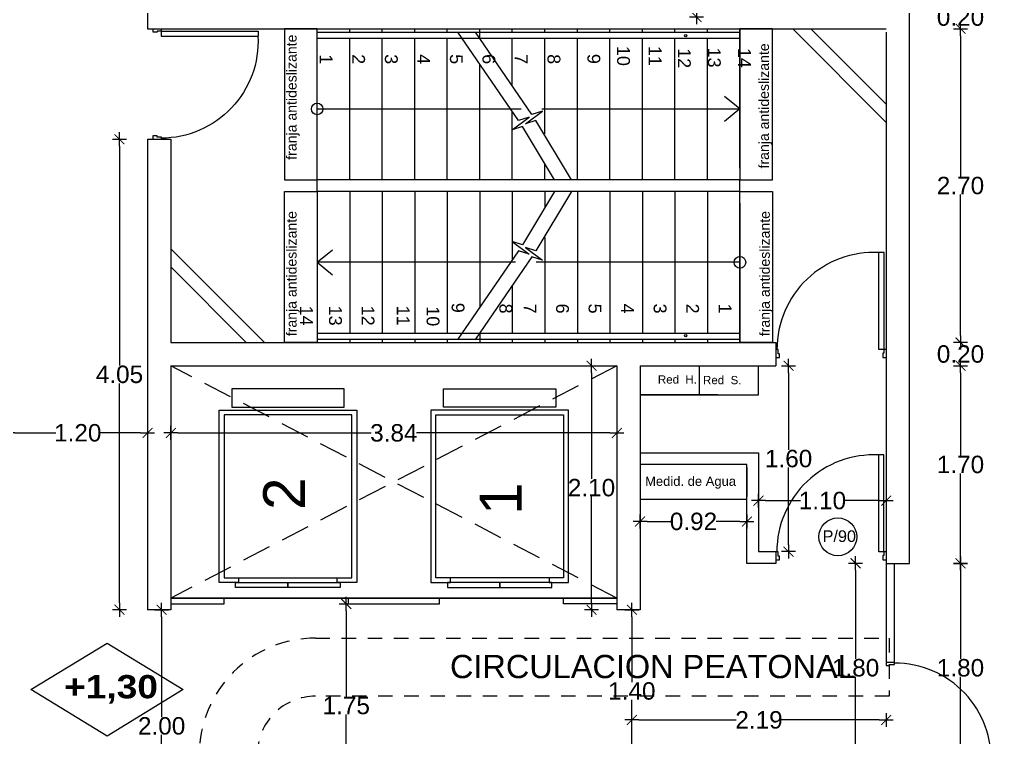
# Model space of a CAD drawing. Header units: millimetres. Extents: x 1217 to 2428, y 234 to 779.
# Drawn here: x 2363.53 to 2371.91, y 353.97 to 360.15 of the extents above; entities that cross this region are included whole.
import ezdxf

# ---------------------------------------------------------------- set-up
doc = ezdxf.new("R2010")
doc.units = ezdxf.units.MM
doc.linetypes.add('HIDDEN', pattern=[0.375, 0.25, -0.125])
doc.linetypes.add('HIDDEN2', pattern=[0.1875, 0.125, -0.0625])
doc.layers.get('0').update_dxf_attribs({"lineweight": 5})
for name, color, linetype in [('0.1', 251, 'Continuous'), ('0.3', 6, 'Continuous'), ('A-DOORSYM', 1, 'Continuous'), ('COTAS INTERIORES', 3, 'Continuous'), ('estructura', 3, 'Continuous'), ('hoja puerta', 2, 'Continuous'), ('Muebles', 8, 'Continuous'), ('muros', 7, 'Continuous'), ('PUERTAS', 2, 'Continuous'), ('SIMBOLOGIA 25', 4, 'Continuous'), ('Tabiques', 4, 'Continuous'), ('Texto', 1, 'Continuous'), ('Textos', 2, 'Continuous')]:
    doc.layers.add(name, color=color, linetype=linetype)
doc.styles.add('DIM000', font='')
doc.styles.add('INTERARQ', font='arial.ttf')
doc.styles.add('ROMANS', font='arial.ttf', dxfattribs={"height": 22.5})
doc.styles.get("Standard").update_dxf_attribs({"font": 'arial.ttf'})
doc.styles.get('DIM000').set_extended_font_data('Arial Black')
doc.dimstyles.new('ESCALA_1-50', dxfattribs={"dimtxt": 0.15, "dimasz": 0.06, "dimexe": 0.18, "dimexo": 0.0625, "dimgap": 0, "dimtad": 0, "dimtih": 1, "dimtoh": 1, "dimzin": 0, "dimdsep": 46, "dimtxsty": 'INTERARQ', "dimblk": 'DIMTICK', "dimcen": 0, "dimse1": 1, "dimse2": 1, "dimclrd": 256, "dimclre": 1, "dimclrt": 2, "dimadec": 0, "dimazin": 0, "dimtfac": 4.5, "dimtofl": 0, "dimtmove": 2, "dimatfit": 3, "dimldrblk": 'DIMTICK', "dimfxl": 1, "dimtolj": 1, "dimtzin": 0, "dimarcsym": 0})

# ---------------------------------------------------------------- blocks, each defined once
blk = doc.blocks.new('Simple-A ras - 095 x 202mm_1-19-10_54')
at = {"layer": 'A-DOORSYM'}
blk.add_arc((0.3675, 0.035), 0.8338, 87.03344, 180, dxfattribs=at)
at = {"layer": 'hoja puerta'}
for p, q in [((0.4107, 0.035), (0.4107, 0.87)), ((0.4557, 0.87), (0.4107, 0.87)), ((0.4557, 0.035), (0.4557, 0.87)), ((-0.455, 0.035), (-0.475, 0.035)), ((-0.455, -0.0038), (-0.455, 0.035)), ((0.4557, 0.035), (0.4107, 0.035)), ((0.455, 0.0012), (0.445, 0.0012)), ((0.445, 0.0012), (0.445, -0.035)), ((0.455, 0.035), (0.455, 0.0012)), ((0.475, 0.035), (0.455, 0.035)), ((-0.475, -0.035), (-0.445, -0.035)), ((-0.445, -0.0038), (-0.455, -0.0038)), ((-0.445, -0.035), (-0.445, -0.0038)), ((0.445, -0.035), (0.475, -0.035))]:
    blk.add_line(p, q, dxfattribs=at)
blk = doc.blocks.new('ASCENSOR')
blk.add_line((-0.425, 0.0855), (0.425, 0.0855))
for points in [[(-0.4839, 1.7095), (-0.4839, 1.5524), (0.4839, 1.5524), (0.4839, 1.7095)], [(0.55, 0.0855), (0.55, 1.4855), (-0.55, 1.4855), (-0.55, 0.0855), (-0.425, 0.0855), (-0.425, 0.0428), (-0.5928, 0.0428), (-0.5928, 1.5283), (0.5928, 1.5283), (0.5928, 0.0428), (0.425, 0.0428), (0.425, 0.0855)], [(0, 0.0428), (0, 0), (-0.45, 0), (-0.45, 0.0428)], [(0.45, 0.0428), (0.45, 0), (0, 0), (0, 0.0428)]]:
    blk.add_lwpolyline(points, close=True)
blk = doc.blocks.new('DIMTICK')
at = {"color": 1}
for p, q in [((-1, 0), (1, 0)), ((0, 1), (0, -1))]:
    blk.add_line(p, q, dxfattribs=at)
at = {"color": 3, "const_width": 0.141}
blk.add_lwpolyline([(0.71, 0.71), (-0.71, -0.71)], dxfattribs=at)
blk = doc.blocks.new('*D53')
at = {"layer": 'COTAS INTERIORES', "lineweight": -2, "ltscale": 3, "transparency": 16777216}
for p, q in [((2363.4927, 356.5877), (2363.8462, 356.5877)), ((2364.5746, 356.5877), (2364.2212, 356.5877))]:
    blk.add_line(p, q, dxfattribs=at)
at = {"layer": 'Defpoints', "color": 0, "ltscale": 3, "transparency": 16777216}
for p in [(2363.4327, 357.0907, 0), (2364.6346, 357.0907, 0), (2363.4327, 356.5877)]:
    blk.add_point(p, dxfattribs=at)
at = {"layer": 'COTAS INTERIORES', "lineweight": -2, "ltscale": 3, "transparency": 16777216, "xscale": 0.06, "yscale": 0.06, "zscale": 0.06, "rotation": 180}
blk.add_blockref('DIMTICK', (2363.4327, 356.5877), dxfattribs=at)
at = {"layer": 'COTAS INTERIORES', "lineweight": -2, "ltscale": 3, "transparency": 16777216, "xscale": 0.06, "yscale": 0.06, "zscale": 0.06}
blk.add_blockref('DIMTICK', (2364.6346, 356.5877), dxfattribs=at)
at = {"layer": 'COTAS INTERIORES', "color": 2, "ltscale": 3, "transparency": 16777216, "insert": (2364.0337, 356.5877), "char_height": 0.15, "attachment_point": 5, "style": 'INTERARQ'}
blk.add_mtext('\\A1;1.20', dxfattribs=at)
blk = doc.blocks.new('*D66')
at = {"layer": 'COTAS INTERIORES', "lineweight": -2, "ltscale": 3, "transparency": 16777216}
for p, q in [((2369.3607, 362.6057), (2369.3607, 361.4923)), ((2369.3607, 360.2257), (2369.3607, 361.3391))]:
    blk.add_line(p, q, dxfattribs=at)
at = {"layer": 'Defpoints', "color": 0, "ltscale": 3, "transparency": 16777216}
for p in [(2369.8346, 362.6657), (2369.3607, 360.1657), (2369.8346, 360.1657)]:
    blk.add_point(p, dxfattribs=at)
at = {"layer": 'COTAS INTERIORES', "lineweight": -2, "ltscale": 3, "transparency": 16777216, "xscale": 0.06, "yscale": 0.06, "zscale": 0.06}
for p, rotation in [((2369.3607, 362.6657), 90), ((2369.3607, 360.1657), 270)]:
    blk.add_blockref('DIMTICK', p, dxfattribs=dict(at, rotation=rotation))
at = {"layer": 'COTAS INTERIORES', "color": 2, "ltscale": 3, "transparency": 16777216, "insert": (2369.3607, 361.4157), "char_height": 0.15, "attachment_point": 5, "style": 'INTERARQ'}
blk.add_mtext('\\A1;2.50', dxfattribs=at)
blk = doc.blocks.new('*D119')
at = {"layer": 'COTAS INTERIORES', "lineweight": -2, "ltscale": 3, "transparency": 16777216}
for p, q in [((2368.4566, 357.1057), (2368.4566, 356.1923)), ((2368.4566, 355.1257), (2368.4566, 356.0391))]:
    blk.add_line(p, q, dxfattribs=at)
at = {"layer": 'Defpoints', "color": 0, "ltscale": 3, "transparency": 16777216}
for p in [(2368.4566, 357.1657), (2368.8746, 357.1657, 0), (2368.8746, 355.0657)]:
    blk.add_point(p, dxfattribs=at)
at = {"layer": 'COTAS INTERIORES', "lineweight": -2, "ltscale": 3, "transparency": 16777216, "xscale": 0.06, "yscale": 0.06, "zscale": 0.06}
for p, rotation in [((2368.4566, 357.1657), 90), ((2368.4566, 355.0657), 270)]:
    blk.add_blockref('DIMTICK', p, dxfattribs=dict(at, rotation=rotation))
at = {"layer": 'COTAS INTERIORES', "color": 2, "ltscale": 3, "transparency": 16777216, "insert": (2368.4566, 356.1157), "char_height": 0.15, "attachment_point": 5, "style": 'INTERARQ'}
blk.add_mtext('\\A1;2.10', dxfattribs=at)
blk = doc.blocks.new('*D120')
at = {"layer": 'COTAS INTERIORES', "lineweight": -2, "ltscale": 3, "transparency": 16777216}
for p, q in [((2364.8946, 356.5871), (2366.5602, 356.5871)), ((2368.6146, 356.5871), (2366.9491, 356.5871))]:
    blk.add_line(p, q, dxfattribs=at)
at = {"layer": 'Defpoints', "color": 0, "ltscale": 3, "transparency": 16777216}
for p in [(2364.8346, 357.1657, 0), (2368.6746, 357.1657, 0), (2368.6746, 356.5871)]:
    blk.add_point(p, dxfattribs=at)
at = {"layer": 'COTAS INTERIORES', "lineweight": -2, "ltscale": 3, "transparency": 16777216, "xscale": 0.06, "yscale": 0.06, "zscale": 0.06, "rotation": 180}
blk.add_blockref('DIMTICK', (2364.8346, 356.5871), dxfattribs=at)
at = {"layer": 'COTAS INTERIORES', "lineweight": -2, "ltscale": 3, "transparency": 16777216, "xscale": 0.06, "yscale": 0.06, "zscale": 0.06}
blk.add_blockref('DIMTICK', (2368.6746, 356.5871), dxfattribs=at)
at = {"layer": 'COTAS INTERIORES', "color": 2, "ltscale": 3, "transparency": 16777216, "insert": (2366.7546, 356.5871), "char_height": 0.15, "attachment_point": 5, "style": 'INTERARQ'}
blk.add_mtext('\\A1;3.84', dxfattribs=at)
blk = doc.blocks.new('*D131')
at = {"layer": 'COTAS INTERIORES', "lineweight": -2, "ltscale": 3, "transparency": 16777216}
for p, q in [((2364.3926, 359.0557), (2364.3926, 357.1673)), ((2364.3926, 355.1257), (2364.3926, 357.0141))]:
    blk.add_line(p, q, dxfattribs=at)
at = {"layer": 'Defpoints', "color": 0, "ltscale": 3, "transparency": 16777216}
for p in [(2364.3926, 359.1157), (2364.6346, 359.1157, 0), (2364.6346, 355.0657, 0)]:
    blk.add_point(p, dxfattribs=at)
at = {"layer": 'COTAS INTERIORES', "lineweight": -2, "ltscale": 3, "transparency": 16777216, "xscale": 0.06, "yscale": 0.06, "zscale": 0.06}
for p, rotation in [((2364.3926, 359.1157), 90), ((2364.3926, 355.0657), 270)]:
    blk.add_blockref('DIMTICK', p, dxfattribs=dict(at, rotation=rotation))
at = {"layer": 'COTAS INTERIORES', "color": 2, "ltscale": 3, "transparency": 16777216, "insert": (2364.3926, 357.0907), "char_height": 0.15, "attachment_point": 5, "style": 'INTERARQ'}
blk.add_mtext('\\A1;4.05', dxfattribs=at)
blk = doc.blocks.new('*D132')
at = {"layer": 'COTAS INTERIORES', "lineweight": -2, "ltscale": 3, "transparency": 16777216}
for p, q in [((2371.6331, 360.3247), (2371.6331, 360.3847)), ((2371.6331, 360.0057), (2371.6331, 359.9457))]:
    blk.add_line(p, q, dxfattribs=at)
at = {"layer": 'Defpoints', "color": 0, "ltscale": 3, "transparency": 16777216}
for p in [(2371.1948, 360.2647, 0), (2370.9946, 360.0657, 0), (2371.6331, 360.0657)]:
    blk.add_point(p, dxfattribs=at)
at = {"layer": 'COTAS INTERIORES', "lineweight": -2, "ltscale": 3, "transparency": 16777216, "xscale": 0.06, "yscale": 0.06, "zscale": 0.06}
for p, rotation in [((2371.6331, 360.2647), 270), ((2371.6331, 360.0657), 90)]:
    blk.add_blockref('DIMTICK', p, dxfattribs=dict(at, rotation=rotation))
at = {"layer": 'COTAS INTERIORES', "color": 2, "ltscale": 3, "transparency": 16777216, "insert": (2371.6331, 360.1652), "char_height": 0.15, "attachment_point": 5, "style": 'INTERARQ'}
blk.add_mtext('\\A1;0.20', dxfattribs=at)
blk = doc.blocks.new('*D133')
at = {"layer": 'COTAS INTERIORES', "lineweight": -2, "ltscale": 3, "transparency": 16777216}
for p, q in [((2371.6331, 360.0057), (2371.6331, 358.7923)), ((2371.6331, 357.4257), (2371.6331, 358.6391))]:
    blk.add_line(p, q, dxfattribs=at)
at = {"layer": 'Defpoints', "color": 0, "ltscale": 3, "transparency": 16777216}
for p in [(2370.9946, 360.0657, 0), (2370.0446, 357.3657), (2371.6331, 357.3657)]:
    blk.add_point(p, dxfattribs=at)
at = {"layer": 'COTAS INTERIORES', "lineweight": -2, "ltscale": 3, "transparency": 16777216, "xscale": 0.06, "yscale": 0.06, "zscale": 0.06}
for p, rotation in [((2371.6331, 360.0657), 90), ((2371.6331, 357.3657), 270)]:
    blk.add_blockref('DIMTICK', p, dxfattribs=dict(at, rotation=rotation))
at = {"layer": 'COTAS INTERIORES', "color": 2, "ltscale": 3, "transparency": 16777216, "insert": (2371.6331, 358.7157), "char_height": 0.15, "attachment_point": 5, "style": 'INTERARQ'}
blk.add_mtext('\\A1;2.70', dxfattribs=at)
blk = doc.blocks.new('*D134')
at = {"layer": 'COTAS INTERIORES', "lineweight": -2, "ltscale": 3, "transparency": 16777216}
for p, q in [((2371.6331, 357.4257), (2371.6331, 357.4857)), ((2371.6331, 357.1057), (2371.6331, 357.0457))]:
    blk.add_line(p, q, dxfattribs=at)
at = {"layer": 'Defpoints', "color": 0, "ltscale": 3, "transparency": 16777216}
for p in [(2370.0446, 357.3657), (2370.0446, 357.1657), (2371.6331, 357.1657)]:
    blk.add_point(p, dxfattribs=at)
at = {"layer": 'COTAS INTERIORES', "lineweight": -2, "ltscale": 3, "transparency": 16777216, "xscale": 0.06, "yscale": 0.06, "zscale": 0.06}
for p, rotation in [((2371.6331, 357.3657), 270), ((2371.6331, 357.1657), 90)]:
    blk.add_blockref('DIMTICK', p, dxfattribs=dict(at, rotation=rotation))
at = {"layer": 'COTAS INTERIORES', "color": 2, "ltscale": 3, "transparency": 16777216, "insert": (2371.6331, 357.2657), "char_height": 0.15, "attachment_point": 5, "style": 'INTERARQ'}
blk.add_mtext('\\A1;0.20', dxfattribs=at)
blk = doc.blocks.new('*D135')
at = {"layer": 'COTAS INTERIORES', "lineweight": -2, "ltscale": 3, "transparency": 16777216}
for p, q in [((2371.6331, 357.1057), (2371.6331, 356.3919)), ((2371.6331, 355.5249), (2371.6331, 356.2387))]:
    blk.add_line(p, q, dxfattribs=at)
at = {"layer": 'Defpoints', "color": 0, "ltscale": 3, "transparency": 16777216}
for p in [(2370.0446, 357.1657), (2371.1935, 355.4649, 0), (2371.6331, 355.4649)]:
    blk.add_point(p, dxfattribs=at)
at = {"layer": 'COTAS INTERIORES', "lineweight": -2, "ltscale": 3, "transparency": 16777216, "xscale": 0.06, "yscale": 0.06, "zscale": 0.06}
for p, rotation in [((2371.6331, 357.1657), 90), ((2371.6331, 355.4649), 270)]:
    blk.add_blockref('DIMTICK', p, dxfattribs=dict(at, rotation=rotation))
at = {"layer": 'COTAS INTERIORES', "color": 2, "ltscale": 3, "transparency": 16777216, "insert": (2371.6331, 356.3153), "char_height": 0.15, "attachment_point": 5, "style": 'INTERARQ'}
blk.add_mtext('\\A1;1.70', dxfattribs=at)
blk = doc.blocks.new('*D136')
at = {"layer": 'COTAS INTERIORES', "lineweight": -2, "ltscale": 3, "transparency": 16777216}
for p, q in [((2371.6331, 355.4049), (2371.6331, 354.6419)), ((2371.6331, 353.7258), (2371.6331, 354.4888))]:
    blk.add_line(p, q, dxfattribs=at)
at = {"layer": 'Defpoints', "color": 0, "ltscale": 3, "transparency": 16777216}
for p in [(2371.1935, 355.4649, 0), (2371.1936, 353.6658), (2371.6331, 353.6658)]:
    blk.add_point(p, dxfattribs=at)
at = {"layer": 'COTAS INTERIORES', "lineweight": -2, "ltscale": 3, "transparency": 16777216, "xscale": 0.06, "yscale": 0.06, "zscale": 0.06}
for p, rotation in [((2371.6331, 355.4649), 90), ((2371.6331, 353.6658), 270)]:
    blk.add_blockref('DIMTICK', p, dxfattribs=dict(at, rotation=rotation))
at = {"layer": 'COTAS INTERIORES', "color": 2, "ltscale": 3, "transparency": 16777216, "insert": (2371.6331, 354.5654), "char_height": 0.15, "attachment_point": 5, "style": 'INTERARQ'}
blk.add_mtext('\\A1;1.80', dxfattribs=at)
blk = doc.blocks.new('*D238')
at = {"layer": 'COTAS INTERIORES', "lineweight": -2, "ltscale": 3, "transparency": 16777216}
for p, q in [((2364.7557, 355.0057), (2364.7557, 354.1419)), ((2364.7557, 353.1248), (2364.7557, 353.9887))]:
    blk.add_line(p, q, dxfattribs=at)
at = {"layer": 'Defpoints', "color": 0, "ltscale": 3, "transparency": 16777216}
for p in [(2364.6346, 355.0657, 0), (2364.6346, 353.0648, 0), (2364.7557, 353.0648)]:
    blk.add_point(p, dxfattribs=at)
at = {"layer": 'COTAS INTERIORES', "lineweight": -2, "ltscale": 3, "transparency": 16777216, "xscale": 0.06, "yscale": 0.06, "zscale": 0.06}
for p, rotation in [((2364.7557, 355.0657), 90), ((2364.7557, 353.0648), 270)]:
    blk.add_blockref('DIMTICK', p, dxfattribs=dict(at, rotation=rotation))
at = {"layer": 'COTAS INTERIORES', "color": 2, "ltscale": 3, "transparency": 16777216, "insert": (2364.7557, 354.0653), "char_height": 0.15, "attachment_point": 5, "style": 'INTERARQ'}
blk.add_mtext('\\A1;2.00', dxfattribs=at)
blk = doc.blocks.new('*D239')
at = {"layer": 'COTAS INTERIORES', "lineweight": -2, "ltscale": 3, "transparency": 16777216}
for p, q in [((2366.3452, 355.0557), (2366.3452, 354.3173)), ((2366.3452, 353.4257), (2366.3452, 354.1641))]:
    blk.add_line(p, q, dxfattribs=at)
at = {"layer": 'Defpoints', "color": 0, "ltscale": 3, "transparency": 16777216}
for p in [(2364.8346, 355.1157, 0), (2366.3452, 355.1157), (2366.1346, 353.3657, 0)]:
    blk.add_point(p, dxfattribs=at)
at = {"layer": 'COTAS INTERIORES', "lineweight": -2, "ltscale": 3, "transparency": 16777216, "xscale": 0.06, "yscale": 0.06, "zscale": 0.06}
for p, rotation in [((2366.3452, 355.1157), 90), ((2366.3452, 353.3657), 270)]:
    blk.add_blockref('DIMTICK', p, dxfattribs=dict(at, rotation=rotation))
at = {"layer": 'COTAS INTERIORES', "color": 2, "ltscale": 3, "transparency": 16777216, "insert": (2366.3452, 354.2407), "char_height": 0.15, "attachment_point": 5, "style": 'INTERARQ'}
blk.add_mtext('\\A1;1.75', dxfattribs=at)
blk = doc.blocks.new('*D241')
at = {"layer": 'COTAS INTERIORES', "lineweight": -2, "ltscale": 3, "transparency": 16777216}
for p, q in [((2369.9546, 356.0045), (2370.2571, 356.0045)), ((2370.9346, 356.0045), (2370.6321, 356.0045))]:
    blk.add_line(p, q, dxfattribs=at)
at = {"layer": 'Defpoints', "color": 0, "ltscale": 3, "transparency": 16777216}
for p in [(2370.9946, 356.0045), (2369.8946, 355.7326, 0), (2370.9946, 355.6957, 0)]:
    blk.add_point(p, dxfattribs=at)
at = {"layer": 'COTAS INTERIORES', "lineweight": -2, "ltscale": 3, "transparency": 16777216, "xscale": 0.06, "yscale": 0.06, "zscale": 0.06, "rotation": 180}
blk.add_blockref('DIMTICK', (2369.8946, 356.0045), dxfattribs=at)
at = {"layer": 'COTAS INTERIORES', "lineweight": -2, "ltscale": 3, "transparency": 16777216, "xscale": 0.06, "yscale": 0.06, "zscale": 0.06}
blk.add_blockref('DIMTICK', (2370.9946, 356.0045), dxfattribs=at)
at = {"layer": 'COTAS INTERIORES', "color": 2, "ltscale": 3, "transparency": 16777216, "insert": (2370.4446, 356.0045), "char_height": 0.15, "attachment_point": 5, "style": 'INTERARQ'}
blk.add_mtext('\\A1;1.10', dxfattribs=at)
blk = doc.blocks.new('*D242')
at = {"layer": 'COTAS INTERIORES', "lineweight": -2, "ltscale": 3, "transparency": 16777216}
for p, q in [((2370.1532, 357.1057), (2370.1532, 356.4423)), ((2370.1532, 355.6257), (2370.1532, 356.2891))]:
    blk.add_line(p, q, dxfattribs=at)
at = {"layer": 'Defpoints', "color": 0, "ltscale": 3, "transparency": 16777216}
for p in [(2371.4337, 357.1657, 0), (2369.9951, 355.5657, 0), (2370.1532, 355.5657)]:
    blk.add_point(p, dxfattribs=at)
at = {"layer": 'COTAS INTERIORES', "lineweight": -2, "ltscale": 3, "transparency": 16777216, "xscale": 0.06, "yscale": 0.06, "zscale": 0.06}
for p, rotation in [((2370.1532, 357.1657), 90), ((2370.1532, 355.5657), 270)]:
    blk.add_blockref('DIMTICK', p, dxfattribs=dict(at, rotation=rotation))
at = {"layer": 'COTAS INTERIORES', "color": 2, "ltscale": 3, "transparency": 16777216, "insert": (2370.1532, 356.3657), "char_height": 0.15, "attachment_point": 5, "style": 'INTERARQ'}
blk.add_mtext('\\A1;1.60', dxfattribs=at)
blk = doc.blocks.new('*D243')
at = {"layer": 'COTAS INTERIORES', "lineweight": -2, "ltscale": 3, "transparency": 16777216}
for p, q in [((2368.9346, 355.8251), (2369.1406, 355.8251)), ((2369.7346, 355.8251), (2369.5287, 355.8251))]:
    blk.add_line(p, q, dxfattribs=at)
at = {"layer": 'Defpoints', "color": 0, "ltscale": 3, "transparency": 16777216}
for p in [(2368.8746, 355.8251), (2368.8746, 355.4657, 0), (2369.7946, 355.4657, 0)]:
    blk.add_point(p, dxfattribs=at)
at = {"layer": 'COTAS INTERIORES', "lineweight": -2, "ltscale": 3, "transparency": 16777216, "xscale": 0.06, "yscale": 0.06, "zscale": 0.06, "rotation": 180}
blk.add_blockref('DIMTICK', (2368.8746, 355.8251), dxfattribs=at)
at = {"layer": 'COTAS INTERIORES', "lineweight": -2, "ltscale": 3, "transparency": 16777216, "xscale": 0.06, "yscale": 0.06, "zscale": 0.06}
blk.add_blockref('DIMTICK', (2369.7946, 355.8251), dxfattribs=at)
at = {"layer": 'COTAS INTERIORES', "color": 2, "ltscale": 3, "transparency": 16777216, "insert": (2369.3346, 355.8251), "char_height": 0.15, "attachment_point": 5, "style": 'INTERARQ'}
blk.add_mtext('\\A1;0.92', dxfattribs=at)
blk = doc.blocks.new('*D245')
at = {"layer": 'COTAS INTERIORES', "lineweight": -2, "ltscale": 3, "transparency": 16777216}
for p, q in [((2368.8037, 355.0057), (2368.8037, 354.4424)), ((2368.8037, 353.7258), (2368.8037, 354.2892))]:
    blk.add_line(p, q, dxfattribs=at)
at = {"layer": 'Defpoints', "color": 0, "ltscale": 3, "transparency": 16777216}
for p in [(2368.7746, 355.0657, 0), (2368.8037, 353.6658, 0), (2368.8037, 353.6658)]:
    blk.add_point(p, dxfattribs=at)
at = {"layer": 'COTAS INTERIORES', "lineweight": -2, "ltscale": 3, "transparency": 16777216, "xscale": 0.06, "yscale": 0.06, "zscale": 0.06}
for p, rotation in [((2368.8037, 355.0657), 90), ((2368.8037, 353.6658), 270)]:
    blk.add_blockref('DIMTICK', p, dxfattribs=dict(at, rotation=rotation))
at = {"layer": 'COTAS INTERIORES', "color": 2, "ltscale": 3, "transparency": 16777216, "insert": (2368.8037, 354.3658), "char_height": 0.15, "attachment_point": 5, "style": 'INTERARQ'}
blk.add_mtext('\\A1;1.40', dxfattribs=at)
blk = doc.blocks.new('*D246')
at = {"layer": 'COTAS INTERIORES', "lineweight": -2, "ltscale": 3, "transparency": 16777216}
for p, q in [((2368.8637, 354.117), (2369.7024, 354.117)), ((2370.9336, 354.117), (2370.0949, 354.117))]:
    blk.add_line(p, q, dxfattribs=at)
at = {"layer": 'Defpoints', "color": 0, "ltscale": 3, "transparency": 16777216}
for p in [(2370.9936, 354.117), (2370.9936, 353.6317, 0), (2368.8037, 353.5728, 0)]:
    blk.add_point(p, dxfattribs=at)
at = {"layer": 'COTAS INTERIORES', "lineweight": -2, "ltscale": 3, "transparency": 16777216, "xscale": 0.06, "yscale": 0.06, "zscale": 0.06, "rotation": 180}
blk.add_blockref('DIMTICK', (2368.8037, 354.117), dxfattribs=at)
at = {"layer": 'COTAS INTERIORES', "lineweight": -2, "ltscale": 3, "transparency": 16777216, "xscale": 0.06, "yscale": 0.06, "zscale": 0.06}
blk.add_blockref('DIMTICK', (2370.9936, 354.117), dxfattribs=at)
at = {"layer": 'COTAS INTERIORES', "color": 2, "ltscale": 3, "transparency": 16777216, "insert": (2369.8986, 354.117), "char_height": 0.15, "attachment_point": 5, "style": 'INTERARQ'}
blk.add_mtext('\\A1;2.19', dxfattribs=at)
blk = doc.blocks.new('*D247')
at = {"layer": 'COTAS INTERIORES', "lineweight": -2, "ltscale": 3, "transparency": 16777216}
for p, q in [((2370.7298, 355.4058), (2370.7298, 354.6424)), ((2370.7298, 353.7258), (2370.7298, 354.4892))]:
    blk.add_line(p, q, dxfattribs=at)
at = {"layer": 'Defpoints', "color": 0, "ltscale": 3, "transparency": 16777216}
for p in [(2369.7946, 355.4658, 0), (2369.7081, 353.6658, 0), (2370.7298, 353.6658)]:
    blk.add_point(p, dxfattribs=at)
at = {"layer": 'COTAS INTERIORES', "lineweight": -2, "ltscale": 3, "transparency": 16777216, "xscale": 0.06, "yscale": 0.06, "zscale": 0.06}
for p, rotation in [((2370.7298, 355.4658), 90), ((2370.7298, 353.6658), 270)]:
    blk.add_blockref('DIMTICK', p, dxfattribs=dict(at, rotation=rotation))
at = {"layer": 'COTAS INTERIORES', "color": 2, "ltscale": 3, "transparency": 16777216, "insert": (2370.7298, 354.5658), "char_height": 0.15, "attachment_point": 5, "style": 'INTERARQ'}
blk.add_mtext('\\A1;1.80', dxfattribs=at)

msp = doc.modelspace()

# ---------------------------------------------------------------- linework, layer by layer
at = {"layer": '0.1'}
for p, q in [((2368.09135, 355.3417, 0), (2367.24135, 355.3417, 0)), ((2368.09135, 355.3417, 0), (2367.24135, 355.3417, 0)), ((2368.67462, 355.16572, 0), (2364.83462, 355.16572, 0)), ((2368.67462, 355.16572, 0), (2364.83462, 355.16572, 0)), ((2366.15462, 355.16572, 0), (2365.25462, 355.16572, 0))]:
    msp.add_line(p, q, dxfattribs=at)
at = {"layer": '0.1', "elevation": 0}
for points in [[(2369.73462, 357.36572), (2369.73462, 358.66572), (2370.01462, 358.66572), (2370.01462, 357.36572)], [(2366.39289, 355.3417), (2366.39289, 356.7417), (2365.29289, 356.7417), (2365.29289, 355.3417), (2365.41789, 355.3417), (2365.41789, 355.29893), (2365.25012, 355.29893), (2365.25012, 356.78447), (2366.43566, 356.78447), (2366.43566, 355.29893), (2366.26789, 355.29893), (2366.26789, 355.3417)], [(2366.39289, 355.3417), (2366.39289, 356.7417), (2365.29289, 356.7417), (2365.29289, 355.3417), (2365.41789, 355.3417), (2365.41789, 355.29893), (2365.25012, 355.29893), (2365.25012, 356.78447), (2366.43566, 356.78447), (2366.43566, 355.29893), (2366.26789, 355.29893), (2366.26789, 355.3417)], [(2367.11635, 355.3417), (2367.11635, 356.7417), (2368.21635, 356.7417), (2368.21635, 355.3417), (2368.09135, 355.3417), (2368.09135, 355.29893), (2368.25912, 355.29893), (2368.25912, 356.78447), (2367.07358, 356.78447), (2367.07358, 355.29893), (2367.24135, 355.29893), (2367.24135, 355.3417)], [(2367.11635, 355.3417), (2367.11635, 356.7417), (2368.21635, 356.7417), (2368.21635, 355.3417), (2368.09135, 355.3417), (2368.09135, 355.29893), (2368.25912, 355.29893), (2368.25912, 356.78447), (2367.07358, 356.78447), (2367.07358, 355.29893), (2367.24135, 355.29893), (2367.24135, 355.3417)], [(2367.21635, 355.29893), (2367.21635, 355.25617), (2367.66635, 355.25617), (2367.66635, 355.29893)], [(2367.21635, 355.29893), (2367.21635, 355.25617), (2367.66635, 355.25617), (2367.66635, 355.29893)], [(2367.66635, 355.29893), (2367.66635, 355.25617), (2368.11635, 355.25617), (2368.11635, 355.29893)], [(2367.66635, 355.29893), (2367.66635, 355.25617), (2368.11635, 355.25617), (2368.11635, 355.29893)]]:
    msp.add_lwpolyline(points, close=True, dxfattribs=at)
at = {"layer": '0.1', "ltscale": 3, "elevation": 0}
for points in [[(2368.87462, 356.91634), (2369.89461, 356.91634), (2369.89461, 357.16571)], [(2369.38462, 357.16571), (2369.38462, 356.91634)], [(2369.54527, 356.91634), (2368.87465, 356.91634)], [(2369.79461, 356.29098), (2369.79461, 356.04161)], [(2369.79461, 356.01572), (2368.87462, 356.01572)]]:
    msp.add_lwpolyline(points, dxfattribs=at)
at = {"layer": '0.1', "elevation": 0}
for points in [[(2364.83462, 355.16572), (2368.67462, 355.16572)], [(2364.83462, 355.16572), (2368.67462, 355.16572)], [(2364.83462, 355.11572), (2365.29289, 355.11572), (2365.29289, 355.16572)], [(2365.05912, 355.16572), (2368.67462, 355.16572)], [(2365.05912, 355.16572), (2368.67462, 355.16572)], [(2365.05912, 355.16572), (2368.67462, 355.16572)], [(2366.36185, 355.16572), (2366.36185, 355.11572), (2367.14739, 355.11572), (2367.14739, 355.16572)], [(2368.67462, 355.11572), (2368.21635, 355.11572), (2368.21635, 355.16572)]]:
    msp.add_lwpolyline(points, dxfattribs=at)
at = {"layer": '0.1', "linetype": 'HIDDEN2', "elevation": 0}
msp.add_lwpolyline([(2366.07995, 354.8213), (2371.01963, 354.8213), (2371.01963, 354.3213), (2366.07995, 354.3213, 0.4142136), (2365.57995, 353.8213), (2365.57995, 352.58039), (2365.82498, 352.58039), (2365.32995, 352.16911), (2364.83493, 352.58039), (2365.07995, 352.58039), (2365.07995, 353.8213, -0.4142136), (2366.07995, 354.8213, -0.2152504)], format="xyb", dxfattribs=at)
at = {"layer": '0.3'}
for p, q in [((2366.09462, 360.03572, 0), (2367.4568, 360.03572, 0)), ((2366.09462, 359.98572, 0), (2367.4912, 359.98572, 0)), ((2367.4568, 360.03572, 0), (2369.73462, 360.03572, 0)), ((2367.4912, 359.98572, 0), (2369.73462, 359.98572, 0)), ((2369.73462, 358.76572, 0), (2366.09462, 358.76572, 0)), ((2366.09462, 358.66572, 0), (2366.09462, 358.76572, 0)), ((2369.73462, 358.66572, 0), (2369.73462, 358.76572, 0)), ((2369.73462, 358.66572, 0), (2366.09462, 358.66572, 0)), ((2366.09462, 357.44572, 0), (2367.4912, 357.44572, 0)), ((2366.09462, 357.39572, 0), (2367.4568, 357.39572, 0)), ((2367.4568, 357.39572, 0), (2369.73462, 357.39572, 0)), ((2367.4912, 357.44572, 0), (2369.73462, 357.44572, 0)), ((2368.87462, 356.41572, 0), (2369.89461, 356.41572, 0)), ((2369.89461, 356.41572, 0), (2369.89461, 355.56571, 0)), ((2369.89461, 355.56571, 0), (2370.0436, 355.56571, 0)), ((2370.0436, 355.56571, 0), (2370.0436, 355.46488, 0)), ((2370.0436, 355.46488, 0), (2369.79461, 355.46488, 0))]:
    msp.add_line(p, q, dxfattribs=at)
at = {"layer": '0.3', "elevation": 0}
for points in [[(2369.79461, 355.46488), (2369.79461, 356.31572), (2368.87462, 356.31572), (2368.87462, 356.31572)], [(2370.99457, 355.46488), (2370.99457, 354.61583), (2371.06457, 354.61583), (2371.06457, 355.46488)]]:
    msp.add_lwpolyline(points, dxfattribs=at)
at = {"layer": 'estructura', "color": 1}
for p, q in [((2366.09462, 360.03572, 0), (2366.09462, 360.06572, 0)), ((2366.37462, 360.03572, 0), (2366.37462, 360.06572, 0)), ((2366.65462, 360.03572, 0), (2366.65462, 360.06572, 0)), ((2366.93462, 360.03572, 0), (2366.93462, 360.06572, 0)), ((2367.21462, 360.03572, 0), (2367.21462, 360.06572, 0)), ((2367.77462, 360.03572, 0), (2367.77462, 360.06572, 0)), ((2368.05462, 360.03572, 0), (2368.05462, 360.06572, 0)), ((2368.33462, 360.03572, 0), (2368.33462, 360.06572, 0)), ((2368.61462, 360.03572, 0), (2368.61462, 360.06572, 0)), ((2368.89462, 360.03572, 0), (2368.89462, 360.06572, 0)), ((2369.17462, 360.03572, 0), (2369.17462, 360.06572, 0)), ((2369.45462, 360.03572, 0), (2369.45462, 360.06572, 0)), ((2366.09462, 358.86572, 0), (2366.09462, 359.98572, 0)), ((2366.37462, 358.76572, 0), (2366.37462, 359.98572, 0)), ((2366.65462, 358.76572, 0), (2366.65462, 359.98572, 0)), ((2366.93462, 358.76572, 0), (2366.93462, 359.98572, 0)), ((2367.21462, 358.76572, 0), (2367.21462, 359.98572, 0)), ((2367.77462, 359.57368, 0), (2367.77462, 359.98572, 0)), ((2368.05462, 359.16178, 0), (2368.05462, 359.98572, 0)), ((2368.33462, 358.76572, 0), (2368.33462, 359.98572, 0)), ((2368.61462, 358.76572, 0), (2368.61462, 359.98572, 0)), ((2368.89462, 358.76572, 0), (2368.89462, 359.98572, 0)), ((2369.17462, 358.76572, 0), (2369.17462, 359.98572, 0)), ((2369.45462, 358.76572, 0), (2369.45462, 359.98572, 0)), ((2367.49462, 358.76572, 0), (2367.49462, 359.7612, 0)), ((2369.73462, 359.37572, 0), (2369.60287, 359.48252, 0)), ((2367.77462, 358.76572, 0), (2367.77462, 359.35414, 0)), ((2368.02819, 359.37572, 0), (2369.73462, 359.37572, 0)), ((2369.73462, 359.37572, 0), (2369.60287, 359.26892, 0)), ((2368.05462, 358.76572, 0), (2368.05462, 358.90523, 0)), ((2366.37462, 358.66572, 0), (2366.37462, 357.44572, 0)), ((2366.65462, 358.66572, 0), (2366.65462, 357.44572, 0)), ((2366.93462, 358.66572, 0), (2366.93462, 357.44572, 0)), ((2367.21462, 358.66572, 0), (2367.21462, 357.44572, 0)), ((2367.49462, 358.66572, 0), (2367.49462, 357.67023, 0)), ((2367.77462, 358.66572, 0), (2367.77462, 358.07729, 0)), ((2368.05462, 358.66572, 0), (2368.05462, 358.5262, 0)), ((2368.33462, 358.66572, 0), (2368.33462, 357.44572, 0)), ((2368.61462, 358.66572, 0), (2368.61462, 357.44572, 0)), ((2368.89462, 358.66572, 0), (2368.89462, 357.44572, 0)), ((2369.17462, 358.66572, 0), (2369.17462, 357.44572, 0)), ((2369.45462, 358.66572, 0), (2369.45462, 357.44572, 0)), ((2369.73462, 358.56572, 0), (2369.73462, 357.36572, 0)), ((2368.05462, 358.26965, 0), (2368.05462, 357.44572, 0)), ((2366.09462, 358.05572, 0), (2366.22636, 358.16252, 0)), ((2367.80105, 358.05572, 0), (2366.09462, 358.05572, 0)), ((2366.09462, 358.05572, 0), (2366.22636, 357.94891, 0)), ((2367.77462, 357.85775, 0), (2367.77462, 357.44572, 0)), ((2366.09462, 357.39572, 0), (2366.09462, 357.36572, 0)), ((2366.37462, 357.39572, 0), (2366.37462, 357.36572, 0)), ((2366.65462, 357.39572, 0), (2366.65462, 357.36572, 0)), ((2366.93462, 357.39572, 0), (2366.93462, 357.36572, 0)), ((2367.21462, 357.39572, 0), (2367.21462, 357.36572, 0)), ((2367.77462, 357.39572, 0), (2367.77462, 357.36572, 0)), ((2368.05462, 357.39572, 0), (2368.05462, 357.36572, 0)), ((2368.33462, 357.39572, 0), (2368.33462, 357.36572, 0)), ((2368.61462, 357.39572, 0), (2368.61462, 357.36572, 0)), ((2368.89462, 357.39572, 0), (2368.89462, 357.36572, 0)), ((2369.17462, 357.39572, 0), (2369.17462, 357.36572, 0)), ((2369.45462, 357.39572, 0), (2369.45462, 357.36572, 0))]:
    msp.add_line(p, q, dxfattribs=at)
at = {"layer": 'estructura', "color": 1, "elevation": 0}
for points in [[(2368.1386, 358.76572), (2367.86234, 359.22461), (2367.774, 359.19668), (2367.91845, 359.30432), (2367.82756, 359.27717), (2367.30579, 360.03572)], [(2368.28514, 358.76572), (2367.97753, 359.27669), (2367.8892, 359.24875), (2368.03364, 359.35639), (2367.94275, 359.32924), (2367.4568, 360.03572)], [(2366.09462, 359.37572), (2367.85017, 359.37572)], [(2368.1386, 358.66572), (2367.86234, 358.20682), (2367.774, 358.23475), (2367.91845, 358.12711), (2367.82756, 358.15426), (2367.30579, 357.39572)], [(2368.28514, 358.66572), (2367.97753, 358.15474), (2367.8892, 358.18268), (2368.03364, 358.07504), (2367.94275, 358.10219), (2367.4568, 357.39572)], [(2369.73462, 358.05572), (2367.97906, 358.05572)]]:
    msp.add_lwpolyline(points, dxfattribs=at)
at = {"layer": 'estructura', "color": 2}
for centre in [(2366.09462, 359.37572, 0), (2369.73462, 358.05572, 0)]:
    msp.add_circle(centre, 0.05, dxfattribs=at)
at = {"layer": 'Muebles', "color": 8, "linetype": 'HIDDEN', "ltscale": 20}
for p, q in [((2369.73462, 358.86572, 0), (2369.73462, 360.06572, 0)), ((2366.09462, 358.56572, 0), (2366.09462, 357.44572, 0))]:
    msp.add_line(p, q, dxfattribs=at)
at = {"layer": 'Muebles', "color": 8, "linetype": 'HIDDEN', "ltscale": 20, "elevation": 0}
for points in [[(2365.81462, 360.06572), (2365.81462, 358.76572), (2366.09462, 358.76572), (2366.09462, 360.06572)], [(2369.73462, 360.06572), (2369.73462, 358.76572), (2370.01462, 358.76572), (2370.01462, 360.06572)], [(2365.81462, 357.36572), (2365.81462, 358.66572), (2366.09462, 358.66572), (2366.09462, 357.36572)]]:
    msp.add_lwpolyline(points, close=True, dxfattribs=at)
at = {"layer": 'muros'}
for p, q in [((2364.63462, 360.06572, 0), (2370.99462, 360.06572, 0)), ((2364.83462, 359.11572, 0), (2364.83462, 357.36572, 0)), ((2364.83462, 357.36572, 0), (2370.04462, 357.36572, 0)), ((2364.83462, 357.16572, 0), (2364.83462, 355.06572, 0)), ((2364.83462, 357.16572, 0), (2368.67462, 357.16572, 0)), ((2368.67462, 357.16572, 0), (2368.67462, 355.06572, 0)), ((2368.8746, 357.16571, 0), (2370.04458, 357.16571, 0)), ((2368.87462, 357.16572, 0), (2370.04462, 357.16572, 0)), ((2368.87462, 357.16572, 0), (2368.87462, 355.06572, 0)), ((2364.83462, 355.06572, 0), (2364.63462, 355.06572, 0))]:
    msp.add_line(p, q, dxfattribs=at)
at = {"layer": 'muros', "elevation": 0}
for points in [[(2364.63462, 360.91573), (2364.63462, 360.06572)], [(2370.99457, 360.03572), (2370.99457, 355.46488), (2371.19351, 355.46488), (2371.19351, 360.23474)], [(2364.63462, 359.11572), (2364.83462, 359.11572)], [(2364.63462, 359.11572), (2364.63462, 355.06572)], [(2364.63462, 359.11572), (2364.83462, 359.11572)], [(2370.04462, 357.36572), (2370.04462, 357.16572)], [(2368.87462, 355.06572), (2368.67462, 355.06572)]]:
    msp.add_lwpolyline(points, dxfattribs=at)
at = {"layer": 'SIMBOLOGIA 25'}
for p, q in [((2366.09462, 359.98572, 0), (2366.09462, 360.03572, 0)), ((2369.73462, 359.98572, 0), (2369.73462, 360.03572, 0)), ((2366.09462, 357.44572, 0), (2366.09462, 357.39572, 0)), ((2369.73462, 357.44572, 0), (2369.73462, 357.39572, 0))]:
    msp.add_line(p, q, dxfattribs=at)
at = {"layer": 'Tabiques', "color": 8, "linetype": 'HIDDEN', "ltscale": 2}
for p, q in [((2367.49462, 359.98074, 0), (2367.49462, 360.06572, 0)), ((2367.49462, 357.45069, 0), (2367.49462, 357.36572, 0))]:
    msp.add_line(p, q, dxfattribs=at)
at = {"layer": 'Tabiques'}
for p, q in [((2370.99462, 359.26015, 0), (2370.18905, 360.06572, 0)), ((2370.99462, 359.41572, 0), (2370.34462, 360.06572, 0)), ((2364.83462, 358.17128, 0), (2365.64018, 357.36572, 0)), ((2364.83462, 358.01572, 0), (2365.48462, 357.36572, 0))]:
    msp.add_line(p, q, dxfattribs=at)
at = {"layer": 'Tabiques', "color": 8, "linetype": 'HIDDEN2', "ltscale": 2}
for p, q in [((2368.67462, 357.16572, 0), (2364.83462, 355.16572, 0)), ((2368.67462, 355.16572, 0), (2364.83462, 357.16572, 0))]:
    msp.add_line(p, q, dxfattribs=at)
at = {"layer": 'Texto'}
msp.add_circle((2370.57725, 355.69327, 0), 0.16297, dxfattribs=at)
at = {"layer": 'Textos', "color": 4}
msp.add_lwpolyline([(2364.28576, 354.7793), (2364.94068, 354.37816), (2364.28576, 353.97702), (2363.63083, 354.37816)], close=True, dxfattribs=at)
at = {"layer": 'Textos', "color": 1, "ltscale": 0.2}
for centre in [(2369.26796, 360.00674, 0), (2369.26796, 357.42469, 0)]:
    msp.add_circle(centre, 0.00948, dxfattribs=at)

# ---------------------------------------------------------------- block references
at = {"layer": '0.1', "extrusion": (0, 0, -1), "xscale": -1, "zscale": -1}
msp.add_blockref('ASCENSOR', (-2365.84289, 355.25617, 0), dxfattribs=at)
msp.add_blockref('ASCENSOR', (-2365.84289, 355.25617, 0), dxfattribs=at)
at = {"layer": '0.1', "extrusion": (0, 0, -1), "zscale": -1}
msp.add_blockref('ASCENSOR', (-2367.66635, 355.25617, 0), dxfattribs=at)
msp.add_blockref('ASCENSOR', (-2367.66635, 355.25617, 0), dxfattribs=at)
at = {"layer": 'Muebles', "xscale": -1, "rotation": 270.0000123374566}
msp.add_blockref('Simple-A ras - 095 x 202mm_1-19-10_54', (2364.71738, 359.59072, 0), dxfattribs=at)
at = {"layer": 'Muebles'}
for p, rotation in [((2370.51962, 357.27155, 0), 359.9999876625434), ((2371.02957, 354.14083, 0), 269.9999876625433)]:
    msp.add_blockref('Simple-A ras - 095 x 202mm_1-19-10_54', p, dxfattribs=dict(at, rotation=rotation))
at = {"layer": 'PUERTAS', "xscale": 0.9999925657630349, "yscale": 0.9999925657630349, "zscale": 0.9999925657630349, "rotation": 359.9999876625434}
msp.add_blockref('Simple-A ras - 095 x 202mm_1-19-10_54', (2370.5186, 355.52988, 0), dxfattribs=at)

# ---------------------------------------------------------------- texts
at = {"layer": '0.1', "char_height": 0.36, "width": 1.74, "attachment_point": 5, "rotation": 90}
for s, insert in [('{\\fArial|b0|i0|c0|p34;2}', (2365.81022, 356.06395, 0)), ('{\\fArial|b0|i0|c0|p34;1}', (2367.67387, 356.02218, 0))]:
    msp.add_mtext(s, dxfattribs=dict(at, insert=insert))
at = {"layer": 'estructura', "color": 1, "style": 'ROMANS'}
for p in [(2365.91735, 358.93844, 0), (2369.98425, 358.86315, 0), (2365.91735, 357.4197, 0), (2369.99142, 357.4197, 0)]:
    msp.add_text('franja antideslizante', height=0.0867043, rotation=90, dxfattribs=at).set_placement(p)
for s, height, p in [('Red  H.', 0.071056, (2369.02796, 357.01221, 0)), ('Red  S.', 0.071056, (2369.41653, 357.00689, 0)), ('Medid. de Agua', 0.0799994, (2368.91807, 356.13191, 0))]:
    msp.add_text(s, height=height, dxfattribs=at).set_placement(p)
at = {"layer": 'estructura', "color": 1, "char_height": 0.1106475, "width": 0.1026, "rotation": 270, "line_spacing_factor": 0.938532}
for s, insert, attachment_point in [('\\fArial|b0|i0|c0|p34|;10', (2368.67521, 359.74605, 0), 9), ('\\fArial|b0|i0|c0|p34|;11', (2368.94933, 359.74605, 0), 9), ('\\fArial|b0|i0|c0|p34|;13', (2369.45675, 359.73168, 0), 9), ('\\fArial|b0|i0|c0|p34|;14', (2369.71916, 359.72949, 0), 9), ('\\fArial|b0|i0|c0|p34|;1', (2366.11618, 359.76113, 0), 9), ('\\fArial|b0|i0|c0|p34|;2', (2366.39618, 359.76113, 0), 9), ('\\fArial|b0|i0|c0|p34|;3', (2366.67618, 359.76113, 0), 9), ('\\fArial|b0|i0|c0|p34|;4', (2366.95618, 359.76113, 0), 9), ('\\fArial|b0|i0|c0|p34|;5', (2367.23618, 359.76113, 0), 9), ('\\fArial|b0|i0|c0|p34|;6', (2367.51618, 359.76113, 0), 9), ('\\fArial|b0|i0|c0|p34|;7', (2367.79618, 359.76113, 0), 9), ('\\fArial|b0|i0|c0|p34|;8', (2368.07618, 359.76113, 0), 9), ('\\fArial|b0|i0|c0|p34|;9', (2368.4197, 359.7635, 0), 9), ('\\fArial|b0|i0|c0|p34|;12', (2369.20049, 359.72689, 0), 9), ('\\fArial|b0|i0|c0|p34|;14', (2366.05782, 357.68235, 0), 1), ('\\fArial|b0|i0|c0|p34|;13', (2366.30767, 357.68235, 0), 1), ('\\fArial|b0|i0|c0|p34|;12', (2366.58767, 357.68235, 0), 1), ('\\fArial|b0|i0|c0|p34|;11', (2366.89084, 357.68235, 0), 1), ('\\fArial|b0|i0|c0|p34|;10', (2367.14767, 357.67745, 0), 1), ('\\fArial|b0|i0|c0|p34|;9', (2367.25069, 357.62119, 0), 9), ('\\fArial|b0|i0|c0|p34|;8', (2367.77432, 357.70016, 0), 1), ('\\fArial|b0|i0|c0|p34|;7', (2367.98222, 357.70016, 0), 1), ('\\fArial|b0|i0|c0|p34|;6', (2368.26222, 357.70016, 0), 1), ('\\fArial|b0|i0|c0|p34|;5', (2368.54222, 357.70016, 0), 1), ('\\fArial|b0|i0|c0|p34|;4', (2368.82222, 357.70016, 0), 1), ('\\fArial|b0|i0|c0|p34|;3', (2369.10222, 357.70016, 0), 1), ('\\fArial|b0|i0|c0|p34|;2', (2369.38222, 357.70016, 0), 1), ('\\fArial|b0|i0|c0|p34|;1', (2369.66222, 357.70016, 0), 1)]:
    msp.add_mtext(s, dxfattribs=dict(at, insert=insert, attachment_point=attachment_point))
at = {"layer": 'Texto', "attachment_point": 5}
for s, insert, char_height, width in [('{\\fArial|b0|i0|c0|p34;\\C256;P/90}', (2370.58976, 355.69816, 0), 0.0999993, 3.0886563), ('{\\fArial|b0|i0|c0|p34;CIRCULACION PEATONAL}', (2368.98477, 354.57544, 0), 0.2, 5.0000032)]:
    msp.add_mtext(s, dxfattribs=dict(at, insert=insert, char_height=char_height, width=width))
at = {"layer": 'Textos', "color": 4, "style": 'DIM000'}
msp.add_text('+1,30', height=0.2, dxfattribs=at).set_placement((2363.91507, 354.30355))

# ---------------------------------------------------------------- dimensions: what is measured, and where the dimension line sits
at = {"layer": 'COTAS INTERIORES', "ltscale": 3}
for base, p1, p2, picture, middle in [((2369.36068, 360.1657, 0), (2369.83462, 362.6657, 0), (2369.83462, 360.1657, 0), '*D66', (2369.36068, 361.4157, 0)), ((2371.63307, 360.06572), (2371.1948, 360.26474, 0), (2370.99462, 360.06572, 0), '*D132', (2371.63307, 360.16523)), ((2371.63307, 357.36572), (2370.99462, 360.06572, 0), (2370.04462, 357.36572), '*D133', (2371.63307, 358.71572)), ((2364.39255, 359.11572), (2364.63462, 355.06572, 0), (2364.63462, 359.11572, 0), '*D131', (2364.39255, 357.09072)), ((2371.63307, 357.16572, 0), (2370.04462, 357.36572, 0), (2370.04462, 357.16572, 0), '*D134', (2371.63307, 357.26572, 0)), ((2368.45655, 357.16572), (2368.87462, 355.06572), (2368.87462, 357.16572, 0), '*D119', (2368.45655, 356.11572)), ((2370.15317, 355.56571, 0), (2371.43369, 357.16572, 0), (2369.9951, 355.56571, 0), '*D242', (2370.15317, 356.36571, 0)), ((2371.63307, 355.46488, 0), (2370.04462, 357.16572, 0), (2371.19351, 355.46488, 0), '*D135', (2371.63307, 356.3153, 0)), ((2370.72978, 353.66583, 0), (2369.79463, 355.46583, 0), (2369.70813, 353.66583, 0), '*D247', (2370.72978, 354.56583, 0)), ((2371.63307, 353.66583, 0), (2371.19351, 355.46488, 0), (2371.19361, 353.66583, 0), '*D136', (2371.63307, 354.56536, 0)), ((2364.75572, 353.06481, 0), (2364.63463, 355.06573, 0), (2364.63463, 353.06481, 0), '*D238', (2364.75572, 354.06527, 0)), ((2366.34523, 355.11572, 0), (2366.13465, 353.36573, 0), (2364.83463, 355.11572, 0), '*D239', (2366.34523, 354.24072, 0)), ((2368.80368, 353.66583, 0), (2368.7746, 355.06573, 0), (2368.80368, 353.66583, 0), '*D245', (2368.80368, 354.36578, 0))]:
    dim = msp.add_linear_dim(base=base, p1=p1, p2=p2, angle=90, dimstyle='ESCALA_1-50', dxfattribs=at)
    dim.commit()
    dim.dimension.update_dxf_attribs({"geometry": picture, "text_midpoint": middle})
for base, p1, p2, picture, middle in [((2368.67462, 356.58712), (2364.83462, 357.16572, 0), (2368.67462, 357.16572, 0), '*D120', (2366.75462, 356.58712)), ((2363.43271, 356.58769), (2364.63462, 357.09072, 0), (2363.43271, 357.09072, 0), '*D53', (2364.03366, 356.58769)), ((2370.99464, 356.00448, 0), (2369.89461, 355.73264, 0), (2370.99464, 355.69572, 0), '*D241', (2370.44463, 356.00448, 0)), ((2368.87465, 355.82506, 0), (2369.79464, 355.46572, 0), (2368.87465, 355.46572, 0), '*D243', (2369.33465, 355.82506, 0)), ((2370.99357, 354.11703, 0), (2368.80368, 353.57282, 0), (2370.99357, 353.63173, 0), '*D246', (2369.89862, 354.11703, 0))]:
    dim = msp.add_linear_dim(base=base, p1=p1, p2=p2, dimstyle='ESCALA_1-50', dxfattribs=at)
    dim.commit()
    dim.dimension.update_dxf_attribs({"geometry": picture, "text_midpoint": middle})

doc.saveas('drawing.dxf')
